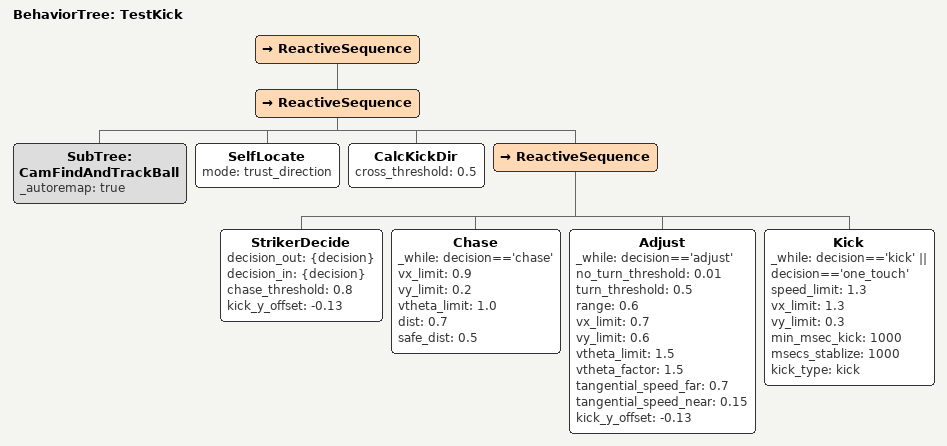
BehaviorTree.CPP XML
<root BTCPP_format="4">
    <BehaviorTree ID="TestKick">
         <ReactiveSequence>
                <ReactiveSequence>
                    <SubTree ID="CamFindAndTrackBall" _autoremap="true" />
                    <SelfLocate mode="trust_direction" />

                    <CalcKickDir cross_threshold="0.5" />

                    <ReactiveSequence>
                        <StrikerDecide decision_out="{decision}" decision_in="{decision}" chase_threshold="0.8" kick_y_offset="-0.13" />

                        <Chase _while="decision=='chase'" vx_limit="0.9" vy_limit="0.2" vtheta_limit="1.0" dist="0.7" safe_dist="0.5" />

                        <Adjust _while="decision=='adjust'" no_turn_threshold="0.01" turn_threshold="0.5" range="0.6" vx_limit="0.7" vy_limit="0.6" vtheta_limit="1.5" vtheta_factor="1.5" tangential_speed_far="0.7" tangential_speed_near="0.15" kick_y_offset="-0.13" />

                        <Kick _while="decision=='kick' || decision=='one_touch'" speed_limit="1.3" vx_limit="1.3" vy_limit="0.3" min_msec_kick="1000" msecs_stablize="1000" kick_type="kick" />

                    </ReactiveSequence>
                </ReactiveSequence>
        </ReactiveSequence>
    </BehaviorTree>
</root>
